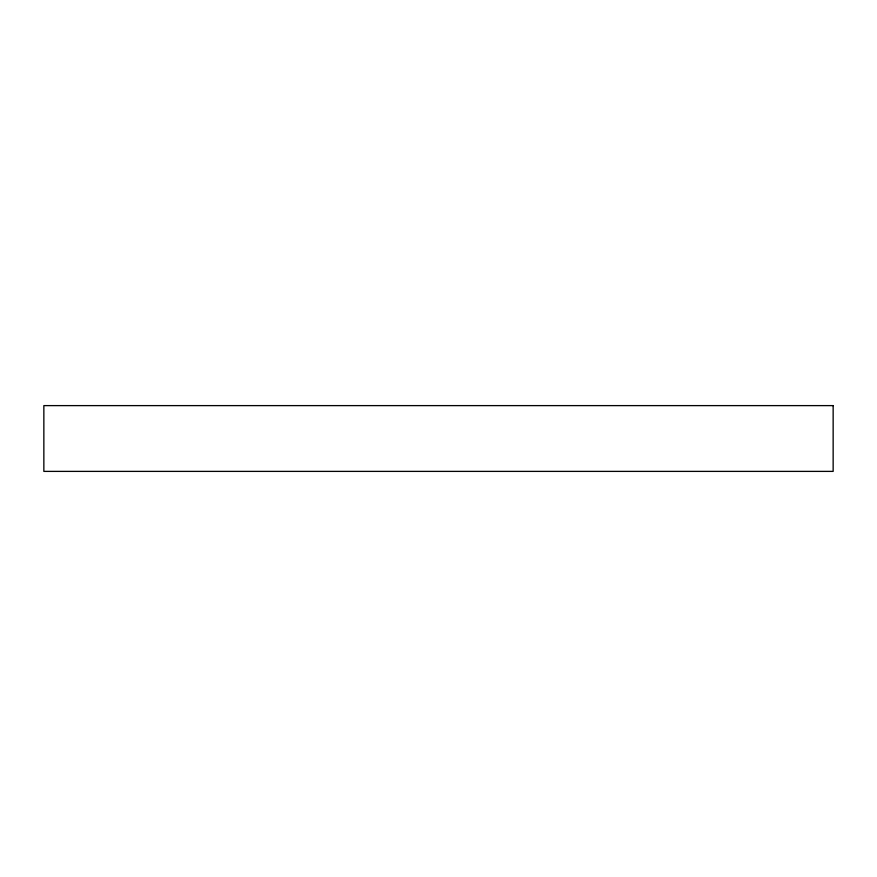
<?xml version="1.0" encoding="UTF-8"?>
<svg xmlns="http://www.w3.org/2000/svg" width="877" height="877" viewBox="0 0 877 877"><rect width="100%" height="100%" fill="white"/><g stroke="black" fill="none" stroke-linecap="round" stroke-linejoin="round"><path stroke-width="1.32" d="M833.15 405.612L43.85 405.612L43.85 471.387L833.15 471.387L833.15 405.612"/></g></svg>
